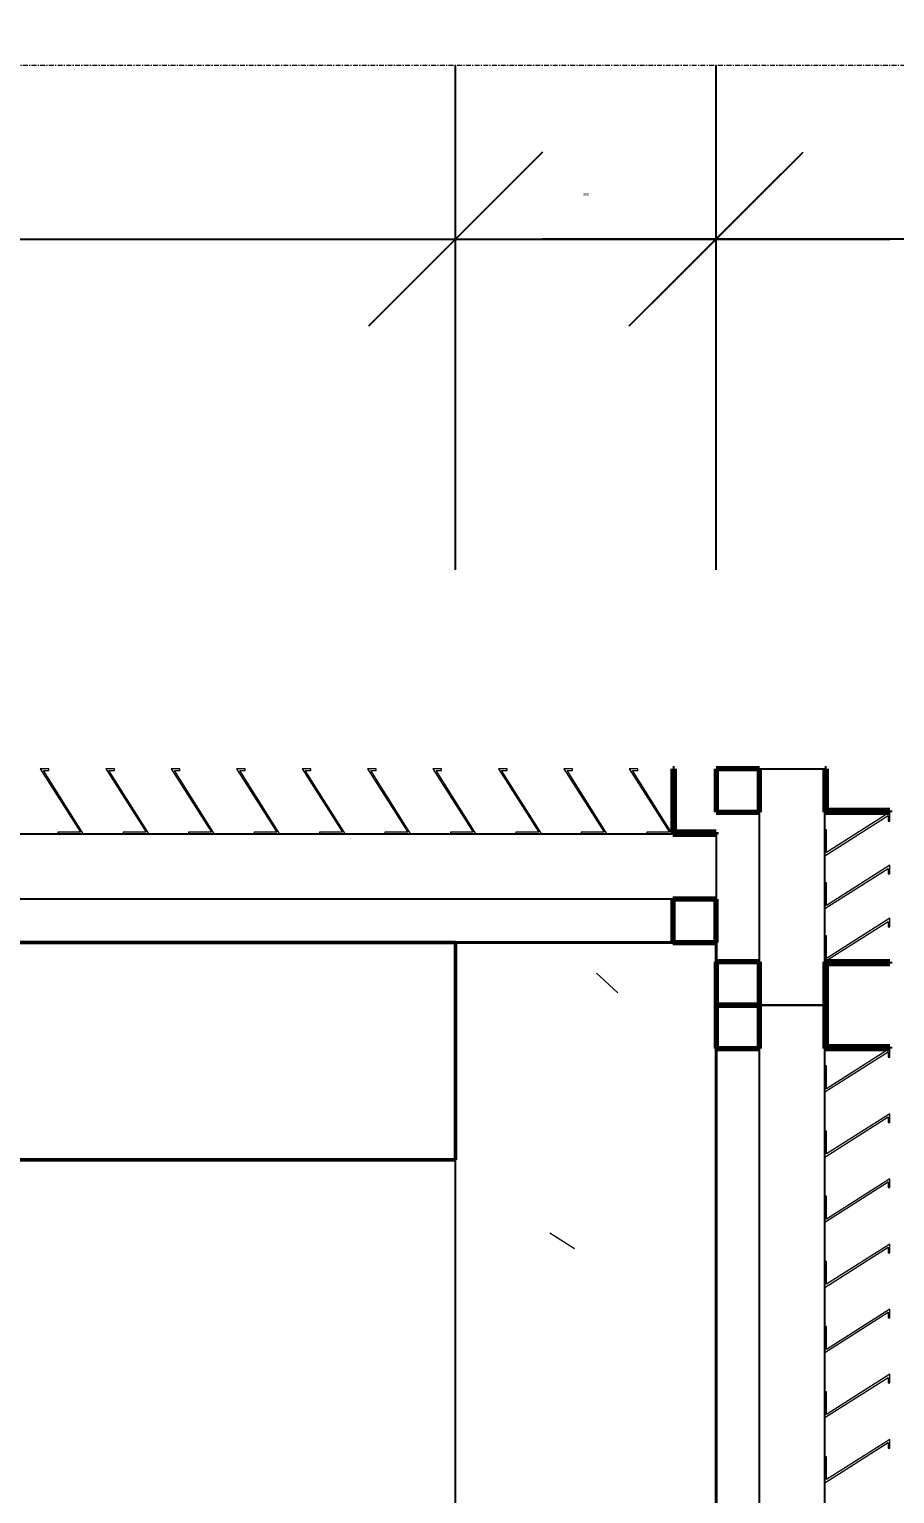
# Model space of a CAD drawing. Header units: millimetres. Extents: x -1379 to 1385823, y -4884429 to 548763.
# Drawn here: x 296209 to 297205, y -2300977 to -2299291 of the extents above; entities that cross this region are included whole.
import ezdxf

# ---------------------------------------------------------------- set-up
doc = ezdxf.new("R2010")
doc.units = ezdxf.units.MM
doc.linetypes.add('DPA_Grid _ Level 100', pattern=[10, 5.5, -1.6, 1.3, -1.6])
doc.layers.add('000 - CONCRETE_COL_CUT_COLOR_5', color=7, linetype='Continuous')
doc.layers.add('000 - D I M', color=7, linetype='Continuous')
doc.layers.add('000 - CONCRETE_EX_LOUVERS_DEF_SUB', color=7, linetype='Continuous', plot=False)
for name, color, linetype, lineweight in [('A-COLS-E', 7, 'Continuous', 35), ('A-FLOR-E', 7, 'Continuous', 35), ('A-GENM', 7, 'Continuous', 35), ('A-GLAZ-CURT', 7, 'Continuous', 35), ('S-GRID', 7, 'Continuous', 9), ('WALL-E', 7, 'Continuous', 50)]:
    doc.layers.add(name, color=color, linetype=linetype, lineweight=lineweight)
doc.styles.add('Arial_2', font='arial.ttf', dxfattribs={"height": 3})
doc.dimstyles.new('DPA-DIM-3_0_C-T', dxfattribs={"dimscale": 304.8, "dimtxt": 306.07782, "dimasz": 0.492126, "dimexe": 0.656168, "dimexo": 0.0625, "dimgap": 0.164042, "dimtad": 0, "dimjust": 2, "dimdec": 0, "dimzin": 0, "dimdsep": 46, "dimtxsty": 'Arial_2', "dimblk1": 'DOTBLANK', "dimblk2": 'OBLIQUE', "dimsah": 1, "dimcen": 0.09, "dimdle": 0.656168, "dimclrd": 7, "dimclre": 7, "dimclrt": 7, "dimadec": 8, "dimazin": 0, "dimtfac": 1, "dimtdec": 4, "dimtix": 1, "dimtmove": 2, "dimatfit": 3, "dimfxl": 1.312336, "dimfxlon": 1, "dimtvp": 1, "dimtolj": 1, "dimtzin": 0, "dimarcsym": 2})
doc.dimstyles.new('DPA-DIM-3_0_T-T', dxfattribs={"dimscale": 304.8, "dimtxt": 306.07782, "dimasz": 0.656168, "dimexe": 0.656168, "dimexo": 0.0625, "dimgap": 0.164042, "dimtad": 1, "dimdec": 0, "dimzin": 0, "dimdsep": 46, "dimtxsty": 'Arial_2', "dimblk1": 'OBLIQUE', "dimblk2": 'OBLIQUE', "dimsah": 1, "dimcen": 0.09, "dimdle": 0.656168, "dimclrd": 7, "dimclre": 7, "dimclrt": 7, "dimadec": 8, "dimazin": 0, "dimtfac": 1, "dimtdec": 4, "dimtix": 1, "dimtmove": 0, "dimatfit": 3, "dimfxl": 1.312336, "dimfxlon": 1, "dimtvp": 1, "dimtolj": 1, "dimtzin": 0, "dimarcsym": 2})

# ---------------------------------------------------------------- blocks, each defined once
blk = doc.blocks.new('DPA_Rectangular - 300 x 700mm-V9-IV01 - LOWER ROOF LEVEL PLAN')
at = {"layer": '000 - CONCRETE_COL_CUT_COLOR_5', "lineweight": 9}
h = blk.add_hatch(dxfattribs=at)
h.set_pattern_fill('FP_10', style=0, pattern_type=2)
h.set_pattern_definition([(50, (-233076.46, 2308050.5), (728.7365, -63.75582), [76.2, -838.2]), (355, (-233076.5, 2308050.5), (-140.97162, 764.2276), [60.96, -670.56]), (100.451, (-233015.74, 2308045.2), (587.77, 700.46675), [64.76, -712.36]), (46.184, (-233076.5, 2308253.7), (1084.31624, -168.17096), [114.3, -1257.3]), (96.636, (-232986.1, 2308239.7), (949.6099, 989.70985), [97.14, -1068.54]), (351.184, (-233076.5, 2308253.7), (949.62055, 989.70115), [91.44, -1005.84]), (21, (-232974.86, 2308202.9), (606.45787, -409.06057), [76.2, -838.2]), (326, (-232974.9, 2308202.9), (247.20834, 736.75292), [60.96, -670.56]), (71.451, (-232924.3, 2308168.8), (853.66825, 327.68547), [64.76, -712.36]), (37.5, (-233076.46, 2308050.48), (12.354693, 338.22012), [33.528, -628.904, 33.528, -1320.292]), (37.5, (-233076.46, 2308050.48), (12.354693, 338.22012), [-695.96, -647.192, 33.528, -639.572]), (7.5, (-233076.46, 2308050.48), (267.278874, 400.722127), [33.528, -354.584, 33.528, -870.204]), (7.5, (-233076.46, 2308050.48), (267.278874, 400.722127), [-421.64, -613.664, 33.528, -223.012]), (327.5, (-233303.03, 2308050.48), (542.36333, -22.915345), [33.528, -220.472, 33.528, -1810.512]), (327.5, (-233303.03, 2308050.48), (542.36333, -22.915345), [-287.528, -758.952, 33.528, -1018.032]), (317.5, (-233404.63, 2308050.5), (592.51696, 101.70711), [33.528, -296.672, 33.528, -1239.52]), (317.5, (-233404.63, 2308050.5), (592.51696, 101.70711), [-363.728, -492.76, 33.528, -713.232])])
h.paths.add_polyline_path([(150, -350), (150, 350), (-150, 350), (-150, -350)])
at = {"layer": '000 - CONCRETE_COL_CUT_COLOR_5', "color": 7}
for p, q in [((-150, 350), (150, 350)), ((-150, -350), (-150, 350)), ((150, 350), (150, -350)), ((150, -350), (-150, -350))]:
    blk.add_line(p, q, dxfattribs=at)
blk = doc.blocks.new('DPA_CP_Entrance Louver Grill Vertical Z - Louver Grill Vertical Z-5244519-IV01 - LOWER ROOF LEVEL PLAN')
at = {"layer": '000 - CONCRETE_EX_LOUVERS_DEF_SUB', "color": 7, "lineweight": 70}
for p, q in [((-590, 0), (-640, 0)), ((-640, 0), (-640, -50)), ((-590, -50), (-590, 0)), ((640, 0), (590, 0)), ((590, 0), (590, -50)), ((640, -50), (640, 0)), ((-640, -50), (-590, -50)), ((590, -50), (640, -50)), ((-590, -125), (-640, -125)), ((-640, -125), (-640, -127)), ((-640, -127), (-592, -127)), ((-592, -127), (-592, -200)), ((-590, -200), (-590, -125)), ((640, -125), (590, -125)), ((590, -125), (590, -200)), ((592, -200), (592, -127)), ((592, -127), (640, -127)), ((640, -127), (640, -125)), ((-592, -200), (-590, -200)), ((590, -200), (592, -200))]:
    blk.add_line(p, q, dxfattribs=at)
at = {"layer": '000 - CONCRETE_EX_LOUVERS_DEF_SUB', "color": 7}
for p, q in [((-640, -125), (-640, -50)), ((-640, -50), (640, -50)), ((640, -50), (640, -125)), ((-640, -125), (640, -125))]:
    blk.add_line(p, q, dxfattribs=at)
blk = doc.blocks.new('GM_Louver Grill Vertical Z1 - Z Profile-V15-IV01 - LOWER ROOF LEVEL PLAN')
at = {"layer": '000 - CONCRETE_EX_LOUVERS_DEF_SUB', "color": 7, "lineweight": 9}
for p, q in [((30, 0), (0.1, 0)), ((0.1, 0), (46.4, -73)), ((30, -2), (30, 0)), ((50, -75), (3.7, -2)), ((3.7, -2), (30, -2)), ((46.4, -73), (40, -73)), ((40, -73), (40, -75)), ((40, -75), (50, -75))]:
    blk.add_line(p, q, dxfattribs=at)
blk = doc.blocks.new('GM_Louver Grill Vertical Z1 - Z Profile-V16-IV01 - LOWER ROOF LEVEL PLAN')
at = {"layer": '000 - CONCRETE_EX_LOUVERS_DEF_SUB', "color": 7, "lineweight": 9}
for p, q in [((30, 0), (0.1, 0)), ((0.1, 0), (46.4, -73)), ((30, -2), (30, 0)), ((50, -75), (3.7, -2)), ((3.7, -2), (30, -2)), ((46.4, -73), (40, -73)), ((40, -73), (40, -75)), ((40, -75), (50, -75))]:
    blk.add_line(p, q, dxfattribs=at)
blk = doc.blocks.new('GM_Louver Grill Vertical Z1 - Z Profile-V17-IV01 - LOWER ROOF LEVEL PLAN')
at = {"layer": '000 - CONCRETE_EX_LOUVERS_DEF_SUB', "color": 7, "lineweight": 9}
for p, q in [((30, 0), (0.1, 0)), ((0.1, 0), (46.4, -73)), ((30, -2), (30, 0)), ((50, -75), (3.7, -2)), ((3.7, -2), (30, -2)), ((46.4, -73), (40, -73)), ((40, -73), (40, -75)), ((40, -75), (50, -75))]:
    blk.add_line(p, q, dxfattribs=at)
blk = doc.blocks.new('GM_Louver Grill Vertical Z1 - Z Profile-V18-IV01 - LOWER ROOF LEVEL PLAN')
at = {"layer": '000 - CONCRETE_EX_LOUVERS_DEF_SUB', "color": 7, "lineweight": 9}
for p, q in [((30, 0), (0.1, 0)), ((0.1, 0), (46.4, -73)), ((30, -2), (30, 0)), ((50, -75), (3.7, -2)), ((3.7, -2), (30, -2)), ((46.4, -73), (40, -73)), ((40, -73), (40, -75)), ((40, -75), (50, -75))]:
    blk.add_line(p, q, dxfattribs=at)
blk = doc.blocks.new('GM_Louver Grill Vertical Z1 - Z Profile-V19-IV01 - LOWER ROOF LEVEL PLAN')
at = {"layer": '000 - CONCRETE_EX_LOUVERS_DEF_SUB', "color": 7, "lineweight": 9}
for p, q in [((30, 0), (0.1, 0)), ((0.1, 0), (46.4, -73)), ((30, -2), (30, 0)), ((50, -75), (3.7, -2)), ((3.7, -2), (30, -2)), ((46.4, -73), (40, -73)), ((40, -73), (40, -75)), ((40, -75), (50, -75))]:
    blk.add_line(p, q, dxfattribs=at)
blk = doc.blocks.new('GM_Louver Grill Vertical Z1 - Z Profile-V20-IV01 - LOWER ROOF LEVEL PLAN')
at = {"layer": '000 - CONCRETE_EX_LOUVERS_DEF_SUB', "lineweight": 9}
h = blk.add_hatch(dxfattribs=at)
h.set_pattern_fill('FP_13', style=0, pattern_type=2)
h.set_pattern_definition([(230, (232875.13, -2307575.5), (-728.7365, 63.75582), [76.2, -838.2]), (175, (232875.1, -2307575.5), (140.97162, -764.2276), [60.96, -670.56]), (280.451, (232814.4, -2307570.2), (-587.77, -700.46675), [64.76, -712.36]), (226.184, (232875.1, -2307778.7), (-1084.31624, 168.17096), [114.3, -1257.3]), (276.636, (232784.8, -2307764.7), (-949.6099, -989.70985), [97.14, -1068.54]), (171.184, (232875.1, -2307778.7), (-949.62055, -989.70115), [91.44, -1005.84]), (201, (232773.53, -2307727.9), (-606.45787, 409.06057), [76.2, -838.2]), (146, (232773.5, -2307727.9), (-247.20834, -736.75292), [60.96, -670.56]), (251.451, (232723, -2307693.8), (-853.66825, -327.68547), [64.76, -712.36]), (217.5, (232875.13, -2307575.48), (-12.354693, -338.22012), [33.528, -628.904, 33.528, -1320.292]), (217.5, (232875.13, -2307575.48), (-12.354693, -338.22012), [-695.96, -647.192, 33.528, -639.572]), (187.5, (232875.13, -2307575.48), (-267.278874, -400.722127), [33.528, -354.584, 33.528, -870.204]), (187.5, (232875.13, -2307575.48), (-267.278874, -400.722127), [-421.64, -613.664, 33.528, -223.012]), (147.5, (233101.7, -2307575.48), (-542.36333, 22.915345), [33.528, -220.472, 33.528, -1810.512]), (147.5, (233101.7, -2307575.48), (-542.36333, 22.915345), [-287.528, -758.952, 33.528, -1018.032]), (137.5, (233203.3, -2307575.5), (-592.51696, -101.70711), [33.528, -296.672, 33.528, -1239.52]), (137.5, (233203.3, -2307575.5), (-592.51696, -101.70711), [-363.728, -492.76, 33.528, -713.232])])
h.paths.add_polyline_path([(0.1, 0), (46.4, -73), (40, -73), (40, -75), (50, -75), (3.7, -2), (30, -2), (30, 0)])
at = {"layer": '000 - CONCRETE_EX_LOUVERS_DEF_SUB', "color": 7, "lineweight": 9}
for p, q in [((30, 0), (0.1, 0)), ((0.1, 0), (46.4, -73)), ((30, -2), (30, 0)), ((50, -75), (3.7, -2)), ((3.7, -2), (30, -2)), ((46.4, -73), (40, -73)), ((40, -73), (40, -75)), ((40, -75), (50, -75))]:
    blk.add_line(p, q, dxfattribs=at)
blk = doc.blocks.new('GM_Louver Grill Vertical Z1 - Z Profile-V21-IV01 - LOWER ROOF LEVEL PLAN')
at = {"layer": '000 - CONCRETE_EX_LOUVERS_DEF_SUB', "color": 7, "lineweight": 9}
for p, q in [((30, 0), (0.1, 0)), ((0.1, 0), (46.4, -73)), ((30, -2), (30, 0)), ((50, -75), (3.7, -2)), ((3.7, -2), (30, -2)), ((46.4, -73), (40, -73)), ((40, -73), (40, -75)), ((40, -75), (50, -75))]:
    blk.add_line(p, q, dxfattribs=at)
blk = doc.blocks.new('GM_Louver Grill Vertical Z1 - Z Profile-V22-IV01 - LOWER ROOF LEVEL PLAN')
at = {"layer": '000 - CONCRETE_EX_LOUVERS_DEF_SUB', "color": 7, "lineweight": 9}
for p, q in [((30, 0), (0.1, 0)), ((0.1, 0), (46.4, -73)), ((30, -2), (30, 0)), ((50, -75), (3.7, -2)), ((3.7, -2), (30, -2)), ((46.4, -73), (40, -73)), ((40, -73), (40, -75)), ((40, -75), (50, -75))]:
    blk.add_line(p, q, dxfattribs=at)
blk = doc.blocks.new('GM_Louver Grill Vertical Z1 - Z Profile-V23-IV01 - LOWER ROOF LEVEL PLAN')
at = {"layer": '000 - CONCRETE_EX_LOUVERS_DEF_SUB', "color": 7, "lineweight": 9}
for p, q in [((30, 0), (0.1, 0)), ((0.1, 0), (46.4, -73)), ((30, -2), (30, 0)), ((50, -75), (3.7, -2)), ((3.7, -2), (30, -2)), ((46.4, -73), (40, -73)), ((40, -73), (40, -75)), ((40, -75), (50, -75))]:
    blk.add_line(p, q, dxfattribs=at)
blk = doc.blocks.new('GM_Louver Grill Vertical Z1 - Z Profile-V25-IV01 - LOWER ROOF LEVEL PLAN')
at = {"layer": '000 - CONCRETE_EX_LOUVERS_DEF_SUB', "color": 7, "lineweight": 9}
for p, q in [((30, 0), (0.1, 0)), ((0.1, 0), (46.4, -73)), ((30, -2), (30, 0)), ((50, -75), (3.7, -2)), ((3.7, -2), (30, -2)), ((46.4, -73), (40, -73)), ((40, -73), (40, -75)), ((40, -75), (50, -75))]:
    blk.add_line(p, q, dxfattribs=at)
blk = doc.blocks.new('DPA_CP_Entrance Louver Grill Vertical Z - Louver Grill Vertical Z-4595767-IV01 - LOWER ROOF LEVEL PLAN')
at = {"layer": '000 - CONCRETE_EX_LOUVERS_DEF_SUB', "color": 7, "lineweight": 70}
for p, q in [((-700, 0), (-750, 0)), ((-750, 0), (-750, -50)), ((-700, -50), (-700, 0)), ((750, 0), (700, 0)), ((700, 0), (700, -50)), ((750, -50), (750, 0)), ((-750, -50), (-700, -50)), ((700, -50), (750, -50)), ((-700, -125), (-750, -125)), ((-750, -125), (-750, -127)), ((-750, -127), (-702, -127)), ((-702, -127), (-702, -200)), ((-700, -200), (-700, -125)), ((750, -125), (700, -125)), ((700, -125), (700, -200)), ((702, -200), (702, -127)), ((702, -127), (750, -127)), ((750, -127), (750, -125)), ((-702, -200), (-700, -200)), ((700, -200), (702, -200))]:
    blk.add_line(p, q, dxfattribs=at)
at = {"layer": '000 - CONCRETE_EX_LOUVERS_DEF_SUB', "color": 7}
for p, q in [((-750, -125), (-750, -50)), ((-750, -50), (750, -50)), ((750, -50), (750, -125)), ((-750, -125), (750, -125))]:
    blk.add_line(p, q, dxfattribs=at)
blk = doc.blocks.new('GM_Louver Grill Vertical Z1 - Z Profile-V233-IV01 - LOWER ROOF LEVEL PLAN')
at = {"layer": '000 - CONCRETE_EX_LOUVERS_DEF_SUB', "color": 7, "lineweight": 9}
for p, q in [((30, 0), (0.1, 0)), ((0.1, 0), (46.4, -73)), ((30, -2), (30, 0)), ((50, -75), (3.7, -2)), ((3.7, -2), (30, -2)), ((46.4, -73), (40, -73)), ((40, -73), (40, -75)), ((40, -75), (50, -75))]:
    blk.add_line(p, q, dxfattribs=at)
blk = doc.blocks.new('GM_Louver Grill Vertical Z1 - Z Profile-V234-IV01 - LOWER ROOF LEVEL PLAN')
at = {"layer": '000 - CONCRETE_EX_LOUVERS_DEF_SUB', "color": 7, "lineweight": 9}
for p, q in [((30, 0), (0.1, 0)), ((0.1, 0), (46.4, -73)), ((30, -2), (30, 0)), ((50, -75), (3.7, -2)), ((3.7, -2), (30, -2)), ((46.4, -73), (40, -73)), ((40, -73), (40, -75)), ((40, -75), (50, -75))]:
    blk.add_line(p, q, dxfattribs=at)
blk = doc.blocks.new('GM_Louver Grill Vertical Z1 - Z Profile-V246-IV01 - LOWER ROOF LEVEL PLAN')
at = {"layer": '000 - CONCRETE_EX_LOUVERS_DEF_SUB', "color": 7, "lineweight": 9}
for p, q in [((30, 0), (0.1, 0)), ((0.1, 0), (46.4, -73)), ((30, -2), (30, 0)), ((50, -75), (3.7, -2)), ((3.7, -2), (30, -2)), ((46.4, -73), (40, -73)), ((40, -73), (40, -75)), ((40, -75), (50, -75))]:
    blk.add_line(p, q, dxfattribs=at)
blk = doc.blocks.new('GM_Louver Grill Vertical Z1 - Z Profile-V643-IV01 - LOWER ROOF LEVEL PLAN')
at = {"layer": '000 - CONCRETE_EX_LOUVERS_DEF_SUB', "color": 7, "lineweight": 9}
for p, q in [((30, 0), (0.1, 0)), ((0.1, 0), (46.4, -73)), ((30, -2), (30, 0)), ((50, -75), (3.7, -2)), ((3.7, -2), (30, -2)), ((46.4, -73), (40, -73)), ((40, -73), (40, -75)), ((40, -75), (50, -75))]:
    blk.add_line(p, q, dxfattribs=at)
blk = doc.blocks.new('GM_Louver Grill Vertical Z1 - Z Profile-V644-IV01 - LOWER ROOF LEVEL PLAN')
at = {"layer": '000 - CONCRETE_EX_LOUVERS_DEF_SUB', "color": 7, "lineweight": 9}
for p, q in [((30, 0), (0.1, 0)), ((0.1, 0), (46.4, -73)), ((30, -2), (30, 0)), ((50, -75), (3.7, -2)), ((3.7, -2), (30, -2)), ((46.4, -73), (40, -73)), ((40, -73), (40, -75)), ((40, -75), (50, -75))]:
    blk.add_line(p, q, dxfattribs=at)
blk = doc.blocks.new('GM_Louver Grill Vertical Z1 - Z Profile-V645-IV01 - LOWER ROOF LEVEL PLAN')
at = {"layer": '000 - CONCRETE_EX_LOUVERS_DEF_SUB', "color": 7, "lineweight": 9}
for p, q in [((30, 0), (0.1, 0)), ((0.1, 0), (46.4, -73)), ((30, -2), (30, 0)), ((50, -75), (3.7, -2)), ((3.7, -2), (30, -2)), ((46.4, -73), (40, -73)), ((40, -73), (40, -75)), ((40, -75), (50, -75))]:
    blk.add_line(p, q, dxfattribs=at)
blk = doc.blocks.new('GM_Louver Grill Vertical Z1 - Z Profile-V646-IV01 - LOWER ROOF LEVEL PLAN')
at = {"layer": '000 - CONCRETE_EX_LOUVERS_DEF_SUB', "color": 7, "lineweight": 9}
for p, q in [((30, 0), (0.1, 0)), ((0.1, 0), (46.4, -73)), ((30, -2), (30, 0)), ((50, -75), (3.7, -2)), ((3.7, -2), (30, -2)), ((46.4, -73), (40, -73)), ((40, -73), (40, -75)), ((40, -75), (50, -75))]:
    blk.add_line(p, q, dxfattribs=at)
blk = doc.blocks.new('DPA_CP_Entrance Louver Grill Vertical Z - Louver Grill Vertical Z-5246638-IV01 - LOWER ROOF LEVEL PLAN')
at = {"layer": '000 - CONCRETE_EX_LOUVERS_DEF_SUB', "color": 7, "lineweight": 70}
for p, q in [((-86, 0), (-136, 0)), ((-136, 0), (-136, -50)), ((-86, -50), (-86, 0)), ((136, 0), (86, 0)), ((86, 0), (86, -50)), ((136, -50), (136, 0)), ((-136, -50), (-86, -50)), ((86, -50), (136, -50)), ((-86, -125), (-136, -125)), ((-136, -125), (-136, -127)), ((-136, -127), (-88, -127)), ((-88, -127), (-88, -200)), ((-86, -200), (-86, -125)), ((136, -125), (86, -125)), ((86, -125), (86, -200)), ((88, -200), (88, -127)), ((88, -127), (136, -127)), ((136, -127), (136, -125)), ((-88, -200), (-86, -200)), ((86, -200), (88, -200))]:
    blk.add_line(p, q, dxfattribs=at)
at = {"layer": '000 - CONCRETE_EX_LOUVERS_DEF_SUB', "color": 7}
for p, q in [((-136, -125), (-136, -50)), ((-136, -50), (136, -50)), ((136, -50), (136, -125)), ((-136, -125), (136, -125))]:
    blk.add_line(p, q, dxfattribs=at)
blk = doc.blocks.new('GM_Louver Grill Vertical Z1 - Z Profile-V647-IV01 - LOWER ROOF LEVEL PLAN')
at = {"layer": '000 - CONCRETE_EX_LOUVERS_DEF_SUB', "lineweight": 9}
h = blk.add_hatch(dxfattribs=at)
h.set_pattern_fill('FP_72', style=0, pattern_type=2)
h.set_pattern_definition([(320, (2307661.5, 233351.46), (-63.75582, -728.7365), [76.2, -838.2]), (265, (2307661.5, 233351.5), (764.2276, 140.97162), [60.96, -670.56]), (10.451, (2307656.2, 233290.74), (700.46675, -587.77), [64.76, -712.36]), (316.184, (2307864.7, 233351.5), (-168.17096, -1084.31624), [114.3, -1257.3]), (6.636, (2307850.7, 233261.1), (989.70985, -949.6099), [97.14, -1068.54]), (261.184, (2307864.7, 233351.5), (989.70115, -949.62055), [91.44, -1005.84]), (291, (2307813.9, 233249.86), (-409.06057, -606.45787), [76.2, -838.2]), (236, (2307813.9, 233249.9), (736.75292, -247.20834), [60.96, -670.56]), (341.451, (2307779.8, 233199.3), (327.68547, -853.66825), [64.76, -712.36]), (307.5, (2307661.48, 233351.46), (338.22012, -12.354693), [33.528, -628.904, 33.528, -1320.292]), (307.5, (2307661.48, 233351.46), (338.22012, -12.354693), [-695.96, -647.192, 33.528, -639.572]), (277.5, (2307661.48, 233351.46), (400.722127, -267.278874), [33.528, -354.584, 33.528, -870.204]), (277.5, (2307661.48, 233351.46), (400.722127, -267.278874), [-421.64, -613.664, 33.528, -223.012]), (237.5, (2307661.48, 233578.03), (-22.915345, -542.36333), [33.528, -220.472, 33.528, -1810.512]), (237.5, (2307661.48, 233578.03), (-22.915345, -542.36333), [-287.528, -758.952, 33.528, -1018.032]), (227.5, (2307661.5, 233679.63), (101.70711, -592.51696), [33.528, -296.672, 33.528, -1239.52]), (227.5, (2307661.5, 233679.63), (101.70711, -592.51696), [-363.728, -492.76, 33.528, -713.232])])
h.paths.add_polyline_path([(0.1, 0), (46.4, -73), (40, -73), (40, -75), (50, -75), (3.7, -2), (30, -2), (30, 0)])
at = {"layer": '000 - CONCRETE_EX_LOUVERS_DEF_SUB', "color": 7, "lineweight": 9}
for p, q in [((30, 0), (0.1, 0)), ((0.1, 0), (46.4, -73)), ((30, -2), (30, 0)), ((50, -75), (3.7, -2)), ((3.7, -2), (30, -2)), ((46.4, -73), (40, -73)), ((40, -73), (40, -75)), ((40, -75), (50, -75))]:
    blk.add_line(p, q, dxfattribs=at)
blk = doc.blocks.new('GM_Louver Grill Vertical Z1 - Z Profile-V648-IV01 - LOWER ROOF LEVEL PLAN')
at = {"layer": '000 - CONCRETE_EX_LOUVERS_DEF_SUB', "color": 7, "lineweight": 9}
for p, q in [((30, 0), (0.1, 0)), ((0.1, 0), (46.4, -73)), ((30, -2), (30, 0)), ((50, -75), (3.7, -2)), ((3.7, -2), (30, -2)), ((46.4, -73), (40, -73)), ((40, -73), (40, -75)), ((40, -75), (50, -75))]:
    blk.add_line(p, q, dxfattribs=at)
blk = doc.blocks.new('GM_Louver Grill Vertical Z1 - Z Profile-V649-IV01 - LOWER ROOF LEVEL PLAN')
at = {"layer": '000 - CONCRETE_EX_LOUVERS_DEF_SUB', "lineweight": 9}
h = blk.add_hatch(dxfattribs=at)
h.set_pattern_fill('FP_73', style=0, pattern_type=2)
h.set_pattern_definition([(320, (2307722.5, 233351.46), (-63.75582, -728.7365), [76.2, -838.2]), (265, (2307722.5, 233351.5), (764.2276, 140.97162), [60.96, -670.56]), (10.451, (2307717.2, 233290.74), (700.46675, -587.77), [64.76, -712.36]), (316.184, (2307925.7, 233351.5), (-168.17096, -1084.31624), [114.3, -1257.3]), (6.636, (2307911.7, 233261.1), (989.70985, -949.6099), [97.14, -1068.54]), (261.184, (2307925.7, 233351.5), (989.70115, -949.62055), [91.44, -1005.84]), (291, (2307874.9, 233249.86), (-409.06057, -606.45787), [76.2, -838.2]), (236, (2307874.9, 233249.9), (736.75292, -247.20834), [60.96, -670.56]), (341.451, (2307840.8, 233199.3), (327.68547, -853.66825), [64.76, -712.36]), (307.5, (2307722.48, 233351.46), (338.22012, -12.354693), [33.528, -628.904, 33.528, -1320.292]), (307.5, (2307722.48, 233351.46), (338.22012, -12.354693), [-695.96, -647.192, 33.528, -639.572]), (277.5, (2307722.48, 233351.46), (400.722127, -267.278874), [33.528, -354.584, 33.528, -870.204]), (277.5, (2307722.48, 233351.46), (400.722127, -267.278874), [-421.64, -613.664, 33.528, -223.012]), (237.5, (2307722.48, 233578.03), (-22.915345, -542.36333), [33.528, -220.472, 33.528, -1810.512]), (237.5, (2307722.48, 233578.03), (-22.915345, -542.36333), [-287.528, -758.952, 33.528, -1018.032]), (227.5, (2307722.5, 233679.63), (101.70711, -592.51696), [33.528, -296.672, 33.528, -1239.52]), (227.5, (2307722.5, 233679.63), (101.70711, -592.51696), [-363.728, -492.76, 33.528, -713.232])])
h.paths.add_polyline_path([(0.1, 0), (46.4, -73), (40, -73), (40, -75), (50, -75), (3.7, -2), (30, -2), (30, 0), (27.6, 0)])
at = {"layer": '000 - CONCRETE_EX_LOUVERS_DEF_SUB', "color": 7, "lineweight": 9}
for p, q in [((30, 0), (0.1, 0)), ((0.1, 0), (46.4, -73)), ((30, -2), (30, 0)), ((50, -75), (3.7, -2)), ((3.7, -2), (30, -2)), ((46.4, -73), (40, -73)), ((40, -73), (40, -75)), ((40, -75), (50, -75))]:
    blk.add_line(p, q, dxfattribs=at)
blk = doc.blocks.new('_Oblique')
at = {"color": 7, "linetype": 'ByBlock', "lineweight": -2}
blk.add_line((-0.5, -0.5), (0.5, 0.5), dxfattribs=at)
blk = doc.blocks.new('DIMBLOCK17-IV01 - LOWER ROOF LEVEL PLAN')
at = {"layer": '000 - D I M', "color": 7, "lineweight": -2, "transparency": 16777216}
for p, q in [((293529.6, -2299913.6), (293529.6, -2299332.7)), ((296699.6, -2299913.6), (296699.6, -2299332.7)), ((293329.6, -2299532.7), (296899.6, -2299532.7))]:
    blk.add_line(p, q, dxfattribs=at)
at = {"layer": 'Defpoints', "color": 7, "transparency": 16777216}
for p in [(296699.6, -2299532.7), (293529.6, -2299932.7), (296699.6, -2299932.7)]:
    blk.add_point(p, dxfattribs=at)
at = {"layer": '000 - D I M', "color": 7, "lineweight": -2, "transparency": 16777216, "xscale": 200, "yscale": 200, "zscale": 200, "rotation": 180}
blk.add_blockref('_Oblique', (293529.6, -2299532.7), dxfattribs=at)
at = {"layer": '000 - D I M', "color": 7, "lineweight": -2, "transparency": 16777216, "xscale": 200, "yscale": 200, "zscale": 200}
blk.add_blockref('_Oblique', (296699.6, -2299532.7), dxfattribs=at)
at = {"layer": '000 - D I M', "color": 7, "transparency": 16777216, "insert": (295114.6, -2299481.2), "char_height": 3, "width": 1107.531, "attachment_point": 5, "style": 'Arial_2'}
blk.add_mtext('\\A1;3170', dxfattribs=at)
blk = doc.blocks.new('DIMBLOCK18-IV01 - LOWER ROOF LEVEL PLAN')
at = {"layer": '000 - D I M', "color": 7, "lineweight": -2, "transparency": 16777216}
for p, q in [((296699.6, -2299913.6), (296699.6, -2299332.7)), ((296999.6, -2299913.6), (296999.6, -2299332.7)), ((296499.6, -2299532.7), (297199.6, -2299532.7))]:
    blk.add_line(p, q, dxfattribs=at)
at = {"layer": 'Defpoints', "color": 7, "transparency": 16777216}
for p in [(296999.6, -2299532.7), (296699.6, -2299932.7), (296999.6, -2299932.7)]:
    blk.add_point(p, dxfattribs=at)
at = {"layer": '000 - D I M', "color": 7, "lineweight": -2, "transparency": 16777216, "xscale": 200, "yscale": 200, "zscale": 200, "rotation": 180}
blk.add_blockref('_Oblique', (296699.6, -2299532.7), dxfattribs=at)
at = {"layer": '000 - D I M', "color": 7, "lineweight": -2, "transparency": 16777216, "xscale": 200, "yscale": 200, "zscale": 200}
blk.add_blockref('_Oblique', (296999.6, -2299532.7), dxfattribs=at)
at = {"layer": '000 - D I M', "color": 7, "transparency": 16777216, "insert": (296849.6, -2299481.2), "char_height": 3, "width": 830.648, "attachment_point": 5, "style": 'Arial_2'}
blk.add_mtext('\\A1;300', dxfattribs=at)
blk = doc.blocks.new('_DotBlank')
at = {"color": 7, "linetype": 'ByBlock', "lineweight": -2}
blk.add_line((-0.5, 0), (-1, 0), dxfattribs=at)
blk.add_circle((0, 0), 0.5, dxfattribs=at)
blk = doc.blocks.new('DIMBLOCK58-IV01 - LOWER ROOF LEVEL PLAN')
at = {"layer": '000 - D I M', "color": 7, "lineweight": -2, "transparency": 16777216}
for p, q in [((296999.6, -2299913.6), (296999.6, -2299332.7)), ((299479.6, -2299913.6), (299479.6, -2299332.7)), ((299329.6, -2299532.7), (296799.6, -2299532.7))]:
    blk.add_line(p, q, dxfattribs=at)
at = {"layer": 'Defpoints', "color": 7, "transparency": 16777216}
for p in [(296999.6, -2299532.7), (296999.6, -2299932.7), (299479.6, -2299932.7)]:
    blk.add_point(p, dxfattribs=at)
at = {"layer": '000 - D I M', "color": 7, "lineweight": -2, "transparency": 16777216, "xscale": 150, "yscale": 150, "zscale": 150, "rotation": 180}
blk.add_blockref('_Oblique', (296999.6, -2299532.7), dxfattribs=at)
at = {"layer": '000 - D I M', "color": 7, "lineweight": -2, "transparency": 16777216, "xscale": 150, "yscale": 150, "zscale": 150}
blk.add_blockref('_DotBlank', (299479.6, -2299532.7), dxfattribs=at)
at = {"layer": '000 - D I M', "color": 7, "transparency": 16777216, "insert": (297743.8, -2299291.2), "char_height": 3, "width": 1107.531, "attachment_point": 1, "line_spacing_factor": 0.941778, "style": 'Arial_2'}
blk.add_mtext('\\A1;2480', dxfattribs=at)

msp = doc.modelspace()

# ---------------------------------------------------------------- linework, layer by layer
at = {"layer": 'A-FLOR-E', "color": 7}
for p, q in [((280919.6, -2300342.7), (296999.6, -2300342.7)), ((296999.6, -2300342.7), (280919.6, -2300342.7)), ((296999.6, -2300342.7), (296999.6, -2306037.7)), ((296999.6, -2306037.7), (296999.6, -2300342.7)), ((296699.6, -2300592.7), (293529.6, -2300592.7))]:
    msp.add_line(p, q, dxfattribs=at)
at = {"layer": 'S-GRID', "color": 7, "linetype": 'DPA_Grid _ Level 100'}
msp.add_line((310037.1, -2299332.7), (273056.2, -2299332.7), dxfattribs=at)
at = {"layer": 'WALL-E', "color": 7}
for p, q in [((296699.6, -2300342.7), (293529.6, -2300342.7)), ((293529.6, -2300342.7), (296699.6, -2300342.7)), ((296699.6, -2300342.7), (296699.6, -2300592.7)), ((296699.6, -2300592.7), (296699.6, -2300342.7)), ((296699.6, -2300592.7), (293529.6, -2300592.7)), ((293529.6, -2300592.7), (296699.6, -2300592.7))]:
    msp.add_line(p, q, dxfattribs=at)

# ---------------------------------------------------------------- block references
at = {"layer": 'A-COLS-E', "color": 7}
msp.add_blockref('DPA_Rectangular - 300 x 700mm-V9-IV01 - LOWER ROOF LEVEL PLAN', (296849.6, -2300692.7), dxfattribs=at)
at = {"layer": 'A-GENM', "color": 7, "lineweight": 9}
for name, p, rotation in [('GM_Louver Grill Vertical Z1 - Z Profile-V15-IV01 - LOWER ROOF LEVEL PLAN', (296271.6, -2300217.7), 180), ('GM_Louver Grill Vertical Z1 - Z Profile-V16-IV01 - LOWER ROOF LEVEL PLAN', (296347, -2300217.7), 180), ('GM_Louver Grill Vertical Z1 - Z Profile-V17-IV01 - LOWER ROOF LEVEL PLAN', (296422.3, -2300217.7), 180), ('GM_Louver Grill Vertical Z1 - Z Profile-V18-IV01 - LOWER ROOF LEVEL PLAN', (296497.6, -2300217.7), 180), ('GM_Louver Grill Vertical Z1 - Z Profile-V19-IV01 - LOWER ROOF LEVEL PLAN', (296573, -2300217.7), 180), ('GM_Louver Grill Vertical Z1 - Z Profile-V20-IV01 - LOWER ROOF LEVEL PLAN', (296648.3, -2300217.7), 180), ('GM_Louver Grill Vertical Z1 - Z Profile-V21-IV01 - LOWER ROOF LEVEL PLAN', (296723.6, -2300217.7), 180), ('GM_Louver Grill Vertical Z1 - Z Profile-V22-IV01 - LOWER ROOF LEVEL PLAN', (296799, -2300217.7), 180), ('GM_Louver Grill Vertical Z1 - Z Profile-V23-IV01 - LOWER ROOF LEVEL PLAN', (296874.3, -2300217.7), 180), ('GM_Louver Grill Vertical Z1 - Z Profile-V25-IV01 - LOWER ROOF LEVEL PLAN', (296949.6, -2300217.7), 180), ('GM_Louver Grill Vertical Z1 - Z Profile-V648-IV01 - LOWER ROOF LEVEL PLAN', (297124.6, -2300242.7), 90.00000000000348), ('GM_Louver Grill Vertical Z1 - Z Profile-V647-IV01 - LOWER ROOF LEVEL PLAN', (297124.6, -2300303.7), 90.00000000000348), ('GM_Louver Grill Vertical Z1 - Z Profile-V649-IV01 - LOWER ROOF LEVEL PLAN', (297124.6, -2300364.7), 90.00000000000348), ('GM_Louver Grill Vertical Z1 - Z Profile-V246-IV01 - LOWER ROOF LEVEL PLAN', (297124.6, -2300514.7), 90.00000000000348), ('GM_Louver Grill Vertical Z1 - Z Profile-V643-IV01 - LOWER ROOF LEVEL PLAN', (297124.6, -2300589.7), 90.00000000000348), ('GM_Louver Grill Vertical Z1 - Z Profile-V644-IV01 - LOWER ROOF LEVEL PLAN', (297124.6, -2300664.7), 90.00000000000348), ('GM_Louver Grill Vertical Z1 - Z Profile-V645-IV01 - LOWER ROOF LEVEL PLAN', (297124.6, -2300739.7), 90.00000000000348), ('GM_Louver Grill Vertical Z1 - Z Profile-V646-IV01 - LOWER ROOF LEVEL PLAN', (297124.6, -2300814.7), 90.00000000000348), ('GM_Louver Grill Vertical Z1 - Z Profile-V233-IV01 - LOWER ROOF LEVEL PLAN', (297124.6, -2300889.7), 90.00000000000348), ('GM_Louver Grill Vertical Z1 - Z Profile-V234-IV01 - LOWER ROOF LEVEL PLAN', (297124.6, -2300964.7), 90.00000000000348)]:
    msp.add_blockref(name, p, dxfattribs=dict(at, rotation=rotation))
at = {"layer": 'A-GLAZ-CURT', "color": 7}
for name, p, rotation in [('DPA_CP_Entrance Louver Grill Vertical Z - Louver Grill Vertical Z-5244519-IV01 - LOWER ROOF LEVEL PLAN', (296359.6, -2300342.7), 180), ('DPA_CP_Entrance Louver Grill Vertical Z - Louver Grill Vertical Z-5246638-IV01 - LOWER ROOF LEVEL PLAN', (296999.6, -2300278.7), 90.00000000000348), ('DPA_CP_Entrance Louver Grill Vertical Z - Louver Grill Vertical Z-4595767-IV01 - LOWER ROOF LEVEL PLAN', (296999.6, -2301164.7), 90.00000000000348)]:
    msp.add_blockref(name, p, dxfattribs=dict(at, rotation=rotation))

# ---------------------------------------------------------------- dimensions: what is measured, and where the dimension line sits
at = {"layer": '000 - D I M', "color": 7}
dim = msp.add_linear_dim(base=(296999.6, -2299532.7), p1=(299479.6, -2299932.7), p2=(296999.6, -2299932.7), dimstyle='DPA-DIM-3_0_C-T', override={"dimpost": '<>', "dimclrd": 7, "dimclre": 7, "dimclrt": 7, "dimfxl": 2480}, dxfattribs=at)
dim.commit()
dim.dimension.update_dxf_attribs({"geometry": 'DIMBLOCK58-IV01 - LOWER ROOF LEVEL PLAN', "text_midpoint": (298297.6, -2299293.2), "dimtype": 160})
for base, p1, p2, override, picture, middle in [((296699.6, -2299532.7), (293529.6, -2299932.7), (296699.6, -2299932.7), {"dimpost": '<>', "dimclrd": 7, "dimclre": 7, "dimclrt": 7, "dimfxl": 3170}, 'DIMBLOCK17-IV01 - LOWER ROOF LEVEL PLAN', (295114.6, -2299481.2)), ((296999.6, -2299532.7), (296699.6, -2299932.7), (296999.6, -2299932.7), {"dimpost": '<>', "dimclrd": 7, "dimclre": 7, "dimclrt": 7, "dimfxl": 300}, 'DIMBLOCK18-IV01 - LOWER ROOF LEVEL PLAN', (296849.6, -2299481.2))]:
    dim = msp.add_linear_dim(base=base, p1=p1, p2=p2, dimstyle='DPA-DIM-3_0_T-T', override=override, dxfattribs=at)
    dim.commit()
    dim.dimension.update_dxf_attribs({"geometry": picture, "text_midpoint": middle})

doc.saveas('drawing.dxf')
